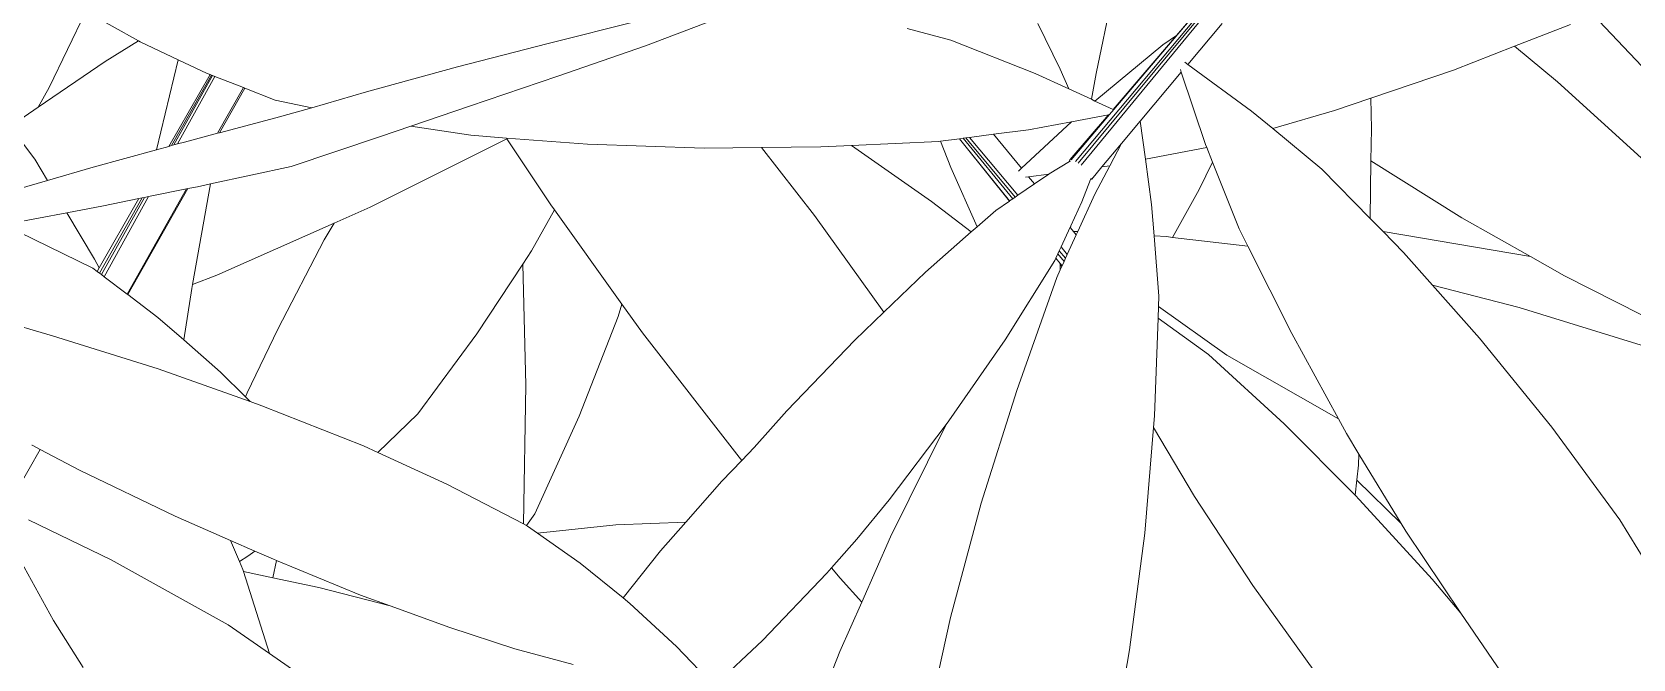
# Model space of a CAD drawing. Header units: millimetres. Extents: x 18 to 174501, y 22 to 24571.
# Drawn here: x 22490.7 to 22676.9, y 4767.7 to 4840.6 of the extents above; entities that cross this region are included whole.
import ezdxf

# ---------------------------------------------------------------- set-up
doc = ezdxf.new("R2010")
doc.units = ezdxf.units.MM
doc.header["$MEASUREMENT"] = 0
doc.layers.add('Edges', color=7, linetype='Continuous', lineweight=18)

# ---------------------------------------------------------------- blocks, each defined once
blk = doc.blocks.new('BAMBOOPLAN')
at = {"layer": 'Edges'}
for p, q in [((7.8331, -0.0306), (7.3374, -1.3646)), ((7.7149, -0.3447), (7.3315, -1.3628)), ((7.6788, -0.439), (7.3262, -1.3617)), ((8.1778, -0.9122), (8.0594, -0.8502)), ((8.0297, -0.8779), (7.9536, -0.9426)), ((7.9536, -0.9426), (7.8705, -1.0133)), ((8.04, -0.9752), (7.9536, -0.9426)), ((8.2206, -1.0525), (8.04, -0.9752)), ((7.8705, -1.0133), (7.7558, -1.1022)), ((7.3114, -1.2123), (7.2889, -1.0424)), ((7.3583, -1.2596), (7.4393, -1.0522)), ((7.4168, -1.1092), (7.4393, -1.0522)), ((7.45, -1.1484), (7.4816, -1.0652)), ((7.3574, -1.2595), (7.4168, -1.1092)), ((7.4168, -1.1092), (7.4003, -1.1312)), ((7.7558, -1.1022), (7.7055, -1.1412)), ((7.7736, -1.1499), (7.7558, -1.1022)), ((7.4003, -1.1312), (7.3242, -1.2562)), ((7.7055, -1.1412), (7.6183, -1.2032)), ((7.2521, -1.2249), (7.1924, -1.1652)), ((7.4063, -1.2632), (7.4441, -1.1638)), ((7.4441, -1.1638), (7.4415, -1.1604)), ((7.5215, -1.2647), (7.4441, -1.1638)), ((7.45, -1.1484), (7.4442, -1.1466)), ((7.5758, -1.1873), (7.45, -1.1484)), ((7.7902, -1.2007), (7.7736, -1.1499)), ((7.6183, -1.2032), (7.5758, -1.1873)), ((7.3176, -1.2555), (7.3114, -1.2123)), ((7.7175, -1.2403), (7.6183, -1.2032)), ((7.964, -1.2409), (7.7902, -1.2007)), ((7.8199, -1.2916), (7.7902, -1.2007)), ((6.9897, -1.2439), (7.0647, -1.2386)), ((7.0647, -1.2386), (7.2154, -1.2451)), ((7.2154, -1.2451), (7.2767, -1.2513)), ((7.2767, -1.2513), (7.2521, -1.2249)), ((7.8199, -1.2916), (7.7175, -1.2403)), ((8.0928, -1.2647), (7.964, -1.2409)), ((6.5884, -1.4133), (6.7651, -1.2652)), ((7.2767, -1.2513), (7.3176, -1.2555)), ((7.2987, -1.3015), (7.353, -1.2705)), ((7.3167, -1.3623), (7.353, -1.2705)), ((7.3176, -1.2555), (7.3242, -1.2562)), ((7.3186, -1.3614), (7.3544, -1.2697)), ((7.3242, -1.2562), (7.3574, -1.2595)), ((7.353, -1.2705), (7.3544, -1.2697)), ((7.3544, -1.2697), (7.3583, -1.2596)), ((7.3574, -1.2595), (7.3583, -1.2596)), ((7.389, -1.3087), (7.4063, -1.2632)), ((7.4352, -1.3203), (7.4063, -1.2632)), ((7.5249, -1.2687), (7.4352, -1.3203)), ((7.5249, -1.2687), (7.5215, -1.2647)), ((7.542, -1.2886), (7.5249, -1.2687)), ((8.0928, -1.2647), (7.8476, -1.3054)), ((8.1566, -1.2764), (8.0928, -1.2647)), ((8.3501, -1.3033), (8.1566, -1.2764)), ((7.2355, -1.3375), (7.2987, -1.3015)), ((7.2987, -1.3015), (7.2453, -1.4017)), ((7.5359, -1.3386), (7.542, -1.2886)), ((7.6201, -1.3792), (7.542, -1.2886)), ((7.8476, -1.3054), (7.8199, -1.2916)), ((7.371, -1.3561), (7.389, -1.3087)), ((7.3826, -1.3503), (7.389, -1.3087)), ((7.4694, -1.3882), (7.4352, -1.3203)), ((7.891, -1.3272), (7.8476, -1.3054)), ((7.9543, -1.3628), (7.891, -1.3272)), ((7.1831, -1.3635), (7.2355, -1.3375)), ((7.3616, -1.3808), (7.371, -1.3561)), ((7.3826, -1.3503), (7.371, -1.3561)), ((7.3745, -1.4028), (7.3826, -1.3503)), ((7.52, -1.4285), (7.5359, -1.3386)), ((8.1028, -1.3509), (7.9543, -1.3628)), ((8.3148, -1.3436), (8.1028, -1.3509)), ((6.5638, -1.3778), (6.434, -1.462)), ((7.1416, -1.3842), (7.1471, -1.3814)), ((7.1471, -1.3814), (7.1831, -1.3635)), ((7.1471, -1.3814), (7.2543, -1.4462)), ((7.2453, -1.4017), (7.1831, -1.3635)), ((7.2916, -1.3957), (7.3172, -1.3653)), ((7.3167, -1.3623), (7.3164, -1.3638)), ((7.3164, -1.3638), (7.3172, -1.3653)), ((7.3172, -1.3653), (7.3185, -1.3638)), ((7.3584, -1.4217), (7.3599, -1.3817)), ((7.3599, -1.3817), (7.36, -1.3798)), ((7.3599, -1.3817), (7.3616, -1.3808)), ((7.6428, -1.4014), (7.6201, -1.3792)), ((8.057, -1.4205), (7.9543, -1.3628)), ((6.966, -1.4578), (7.1008, -1.4044)), ((7.1008, -1.4044), (7.1036, -1.4031)), ((7.1036, -1.4031), (7.1318, -1.389)), ((7.134, -1.4386), (7.1036, -1.4031)), ((7.1318, -1.389), (7.1373, -1.3863)), ((7.1441, -1.3968), (7.1318, -1.389)), ((7.1373, -1.3863), (7.1416, -1.3842)), ((7.1373, -1.3863), (7.2481, -1.4546)), ((7.1416, -1.3842), (7.2509, -1.4508)), ((7.2441, -1.46), (7.1441, -1.3968)), ((7.2444, -1.4596), (7.1441, -1.3968)), ((7.2453, -1.4017), (7.2421, -1.4077)), ((7.2915, -1.3959), (7.2608, -1.4112)), ((7.2741, -1.4194), (7.2915, -1.3959)), ((7.2915, -1.3959), (7.2916, -1.3957)), ((7.368, -1.4708), (7.3745, -1.4028)), ((7.4903, -1.4363), (7.4694, -1.3882)), ((7.6428, -1.4014), (7.52, -1.4285)), ((7.7593, -1.5149), (7.6428, -1.4014)), ((6.5884, -1.4133), (6.467, -1.5082)), ((7.2543, -1.4462), (7.2741, -1.4194)), ((7.2608, -1.4112), (7.2565, -1.4134)), ((7.2741, -1.4194), (7.2608, -1.4112)), ((7.354, -1.4653), (7.3584, -1.4217)), ((7.5104, -1.4306), (7.4903, -1.4363)), ((7.5303, -1.5285), (7.4903, -1.4363)), ((7.52, -1.4285), (7.5104, -1.4306)), ((8.2188, -1.5215), (8.057, -1.4205)), ((6.434, -1.462), (6.3044, -1.5483)), ((6.9185, -1.4766), (6.966, -1.4578)), ((7.1219, -1.5028), (6.966, -1.4578)), ((7.2075, -1.5176), (7.134, -1.4386)), ((7.2277, -1.4821), (7.2441, -1.46)), ((7.2441, -1.46), (7.2444, -1.4596)), ((7.2444, -1.4596), (7.2481, -1.4546)), ((7.2481, -1.4546), (7.2509, -1.4508)), ((7.2509, -1.4508), (7.2543, -1.4462)), ((6.8257, -1.5099), (6.9185, -1.4766)), ((7.2075, -1.5176), (7.2277, -1.4821)), ((7.3501, -1.504), (7.3537, -1.4682)), ((7.3537, -1.4682), (7.354, -1.4653)), ((7.3547, -1.4688), (7.3537, -1.4682)), ((7.3547, -1.4688), (7.354, -1.4653)), ((7.3611, -1.4728), (7.3547, -1.4688)), ((7.368, -1.4708), (7.3611, -1.4728)), ((7.3674, -1.4767), (7.3611, -1.4728)), ((7.364, -1.5125), (7.3674, -1.4767)), ((7.3674, -1.4767), (7.368, -1.4708)), ((6.467, -1.5082), (6.3444, -1.6036)), ((6.7358, -1.5421), (6.8257, -1.5099)), ((6.9456, -1.5883), (6.8257, -1.5099)), ((7.2009, -1.5292), (7.1219, -1.5028)), ((7.3488, -1.5167), (7.3494, -1.5108)), ((7.3494, -1.5108), (7.3501, -1.504)), ((7.3494, -1.5108), (7.3633, -1.5193)), ((7.3501, -1.504), (7.364, -1.5125)), ((7.3633, -1.5193), (7.364, -1.5125)), ((7.8792, -1.624), (7.7593, -1.5149)), ((6.5503, -1.5994), (6.7358, -1.5421)), ((7.1508, -1.6172), (7.2009, -1.5292)), ((7.2009, -1.5292), (7.2075, -1.5176)), ((7.3128, -1.6802), (7.3476, -1.5287)), ((7.3476, -1.5287), (7.348, -1.5245)), ((7.348, -1.5245), (7.3488, -1.5167)), ((7.358, -1.5307), (7.348, -1.5245)), ((7.3488, -1.5167), (7.3628, -1.5253)), ((7.3585, -1.5323), (7.358, -1.5307)), ((7.362, -1.5333), (7.358, -1.5307)), ((7.3619, -1.5344), (7.3585, -1.5323)), ((7.3613, -1.5403), (7.3585, -1.5323)), ((7.36, -1.5546), (7.3613, -1.5403)), ((7.3613, -1.5403), (7.3619, -1.5344)), ((7.3619, -1.5344), (7.362, -1.5333)), ((7.362, -1.5333), (7.3628, -1.5253)), ((7.3628, -1.5253), (7.3633, -1.5193)), ((7.5353, -1.5448), (7.5303, -1.5285)), ((8.376, -1.6298), (8.2188, -1.5215)), ((6.3044, -1.5483), (6.1752, -1.6367)), ((7.3584, -1.754), (7.36, -1.5546)), ((7.6694, -1.5841), (7.5353, -1.5448)), ((7.541, -1.5633), (7.5353, -1.5448)), ((7.6399, -1.5931), (7.541, -1.5633)), ((7.5886, -1.7186), (7.541, -1.5633)), ((7.1071, -1.7026), (6.9456, -1.5883)), ((7.7963, -1.6611), (7.6399, -1.5931)), ((7.8792, -1.624), (7.6694, -1.5841)), ((6.3444, -1.6036), (6.2631, -1.6665)), ((6.4197, -1.6335), (6.5503, -1.5994)), ((7.1071, -1.7026), (7.1508, -1.6172)), ((6.1752, -1.6367), (6.0975, -1.6913)), ((6.4211, -1.6345), (6.2432, -1.8159)), ((6.2631, -1.6665), (6.3625, -1.6484)), ((6.3625, -1.6484), (6.4197, -1.6335)), ((6.4211, -1.6345), (6.4197, -1.6335)), ((6.5257, -1.7146), (6.4211, -1.6345)), ((7.8998, -1.6427), (7.8792, -1.624)), ((7.9305, -1.6682), (7.8998, -1.6427)), ((8.442, -1.6849), (8.376, -1.6298)), ((5.6741, -1.8017), (5.6908, -1.6627)), ((5.6908, -1.6627), (5.7894, -1.6802)), ((6.2631, -1.6665), (6.221, -1.6992)), ((7.9467, -1.735), (7.7963, -1.6611)), ((7.9355, -1.686), (7.9305, -1.6682)), ((8.0345, -1.7544), (7.9305, -1.6682)), ((5.7894, -1.6802), (5.7482, -1.7306)), ((5.7894, -1.6802), (5.7925, -1.6808)), ((5.7925, -1.6808), (5.8616, -1.6883)), ((5.8767, -1.8415), (5.8616, -1.6883)), ((5.8616, -1.6883), (5.9148, -1.6942)), ((5.8942, -1.8295), (5.92, -1.6944)), ((5.9222, -1.6945), (5.8979, -1.8269)), ((5.9244, -1.6946), (5.9012, -1.8247)), ((5.9285, -1.6947), (5.9065, -1.821)), ((5.9148, -1.6942), (5.92, -1.6944)), ((5.92, -1.6944), (5.9222, -1.6945)), ((5.9222, -1.6945), (5.9244, -1.6946)), ((5.9244, -1.6946), (5.9285, -1.6947)), ((5.9285, -1.6947), (5.9792, -1.6968)), ((5.9636, -1.7826), (5.9792, -1.6968)), ((5.9664, -1.7807), (5.982, -1.697)), ((5.9792, -1.6968), (5.982, -1.697)), ((5.982, -1.697), (6.0361, -1.6992)), ((6.0361, -1.6992), (6.0975, -1.6913)), ((6.0975, -1.6913), (6.0469, -1.7269)), ((6.221, -1.6992), (6.097, -1.7948)), ((7.2683, -1.8384), (7.3128, -1.6802)), ((7.9409, -1.7099), (7.9355, -1.686)), ((6.0469, -1.7269), (5.9664, -1.7807)), ((6.5205, -1.7972), (6.5341, -1.7205)), ((6.5341, -1.7205), (6.5257, -1.7146)), ((6.6914, -1.832), (6.5341, -1.7205)), ((7.0766, -1.7622), (7.1071, -1.7026)), ((7.5935, -1.7378), (7.5886, -1.7186)), ((7.9413, -1.7101), (7.9409, -1.7099)), ((7.9467, -1.735), (7.9409, -1.7099)), ((8.0345, -1.7544), (7.9413, -1.7101)), ((5.7482, -1.7306), (5.6677, -1.8387)), ((7.3636, -1.9504), (7.3584, -1.754)), ((7.6949, -1.8239), (7.5935, -1.7378)), ((7.6368, -1.9084), (7.5935, -1.7378)), ((7.9563, -1.7398), (7.9467, -1.735)), ((8.1133, -1.8251), (7.9563, -1.7398)), ((8.0459, -1.764), (8.0345, -1.7544)), ((5.9664, -1.7807), (5.9636, -1.7826)), ((7.0082, -1.9104), (7.0766, -1.7622)), ((8.1768, -1.863), (8.0459, -1.764)), ((5.6677, -1.8387), (5.6741, -1.8017)), ((5.9636, -1.7826), (5.9161, -1.8144)), ((6.097, -1.7948), (5.9798, -1.866)), ((6.5139, -1.8229), (6.5205, -1.7972)), ((5.8942, -1.8295), (5.8767, -1.8415)), ((5.8979, -1.8269), (5.8942, -1.8295)), ((5.9012, -1.8247), (5.8979, -1.8269)), ((5.9065, -1.821), (5.9012, -1.8247)), ((5.9161, -1.8144), (5.9065, -1.821)), ((6.2432, -1.8159), (6.1952, -1.8606)), ((6.4795, -1.9573), (6.5139, -1.8229)), ((6.5844, -2.0116), (6.5139, -1.8229)), ((6.6924, -1.8536), (6.6914, -1.832)), ((6.7392, -1.8658), (6.6914, -1.832)), ((7.8348, -1.9321), (7.6949, -1.8239)), ((8.1768, -1.863), (8.1133, -1.8251)), ((5.6677, -1.8387), (5.6338, -1.8842)), ((5.8767, -1.8415), (5.7867, -1.9034)), ((6.1952, -1.8606), (6.0393, -2.0058)), ((6.1889, -1.892), (6.1952, -1.8606)), ((6.685, -2.0315), (6.6924, -1.8536)), ((7.2174, -1.995), (7.2661, -1.8453)), ((7.2397, -2.0521), (7.2661, -1.8453)), ((7.2661, -1.8453), (7.2683, -1.8384)), ((5.6903, -1.9223), (5.6338, -1.8842)), ((5.9447, -1.887), (5.8893, -1.9197)), ((5.9089, -2.0845), (5.9447, -1.887)), ((5.91, -2.0849), (5.947, -1.8857)), ((5.947, -1.8857), (5.9447, -1.887)), ((5.9608, -1.8775), (5.947, -1.8857)), ((5.9798, -1.866), (5.9608, -1.8775)), ((6.0061, -2.0339), (5.9798, -1.866)), ((6.9584, -2.0092), (6.7392, -1.8658)), ((8.1974, -1.8785), (8.1768, -1.863)), ((8.3291, -1.9761), (8.1974, -1.8785)), ((5.7867, -1.9034), (5.7221, -1.9491)), ((6.1643, -2.0577), (6.1889, -1.892)), ((6.977, -1.9859), (7.0082, -1.9104)), ((7.6765, -2.1005), (7.6368, -1.9084)), ((5.7221, -1.9491), (5.6903, -1.9223)), ((5.8754, -1.928), (5.8239, -1.9584)), ((5.8505, -2.0582), (5.8754, -1.928)), ((5.8799, -1.9253), (5.854, -2.0665)), ((5.8837, -1.9231), (5.8579, -2.0677)), ((5.8893, -1.9197), (5.8633, -2.0695)), ((5.8799, -1.9253), (5.8754, -1.928)), ((5.8837, -1.9231), (5.8799, -1.9253)), ((5.8893, -1.9197), (5.8837, -1.9231)), ((7.9792, -2.0347), (7.8348, -1.9321)), ((5.5997, -2.0356), (5.7221, -1.9491)), ((5.8239, -1.9584), (5.77, -1.9894)), ((6.4302, -2.115), (6.4795, -1.9573)), ((7.3775, -2.1464), (7.3636, -1.9504)), ((5.77, -1.9894), (5.6867, -2.0371)), ((5.8387, -2.0472), (5.77, -1.9894)), ((6.9645, -2.0128), (6.977, -1.9859)), ((7.1881, -2.0741), (7.2174, -1.995)), ((6.0393, -2.0058), (6.0061, -2.0339)), ((6.6561, -2.2309), (6.5844, -2.0116)), ((6.9446, -2.0561), (6.9645, -2.0128)), ((6.9645, -2.0128), (6.9584, -2.0092)), ((5.8407, -2.0621), (5.6779, -2.0421)), ((5.8505, -2.0582), (5.8387, -2.0472)), ((6.0072, -2.0406), (6.0061, -2.0339)), ((6.0225, -2.1258), (6.0072, -2.0406)), ((6.6682, -2.209), (6.685, -2.0315)), ((5.8493, -2.0649), (5.8407, -2.0621)), ((5.8493, -2.0649), (5.8505, -2.0582)), ((5.854, -2.0665), (5.8493, -2.0649)), ((5.8579, -2.0677), (5.854, -2.0665)), ((5.8633, -2.0695), (5.8579, -2.0677)), ((5.9089, -2.0845), (5.8633, -2.0695)), ((6.1509, -2.1748), (6.1643, -2.0577)), ((6.9101, -2.14), (6.9446, -2.0561)), ((7.1639, -2.133), (7.1881, -2.0741)), ((7.2296, -2.1703), (7.2397, -2.0521)), ((5.91, -2.0849), (5.9089, -2.0845)), ((5.9697, -2.1044), (5.91, -2.0849)), ((7.6879, -2.1718), (7.6765, -2.1005)), ((6.0225, -2.1258), (5.9697, -2.1044)), ((6.0977, -2.1563), (6.0225, -2.1258)), ((6.3881, -2.1974), (6.4302, -2.115)), ((6.9101, -2.14), (6.8018, -2.1822)), ((6.8858, -2.199), (6.9101, -2.14)), ((7.0946, -2.2844), (7.1594, -2.1439)), ((7.1594, -2.1439), (7.1639, -2.133)), ((7.1829, -2.1444), (7.1639, -2.133)), ((7.2296, -2.1703), (7.1829, -2.1444)), ((7.4001, -2.3416), (7.3775, -2.1464)), ((6.1506, -2.1819), (6.0977, -2.1563)), ((6.1506, -2.1819), (6.1509, -2.1748)), ((7.2219, -2.2601), (7.2296, -2.1703)), ((5.8138, -2.1904), (5.6282, -2.1995)), ((5.9979, -2.1854), (5.8138, -2.1904)), ((6.1605, -2.1867), (5.9979, -2.1854)), ((6.1605, -2.1867), (6.1506, -2.1819)), ((6.1808, -2.1869), (6.1605, -2.1867)), ((6.362, -2.1948), (6.1808, -2.1869)), ((6.3881, -2.1974), (6.362, -2.1948)), ((6.514, -2.2102), (6.3881, -2.1974)), ((6.8018, -2.1822), (6.6832, -2.2377)), ((6.8528, -2.2933), (6.8858, -2.199)), ((6.6561, -2.2309), (6.514, -2.2102)), ((6.6615, -2.2317), (6.6561, -2.2309)), ((6.6615, -2.2317), (6.6682, -2.209)), ((6.6634, -2.232), (6.6615, -2.2317)), ((6.6832, -2.2377), (6.6634, -2.232)), ((6.7663, -2.262), (6.6832, -2.2377)), ((7.2157, -2.4127), (7.2219, -2.2601)), ((6.8528, -2.2933), (6.7663, -2.262)), ((7.0433, -2.3819), (7.0946, -2.2844)), ((6.8662, -2.2981), (6.8528, -2.2933)), ((6.963, -2.3404), (6.8662, -2.2981)), ((7.0433, -2.3819), (6.963, -2.3404)), ((5.8413, -2.3735), (5.8411, -2.3735)), ((5.8561, -2.3758), (5.8413, -2.3735)), ((5.8429, -2.4486), (5.8561, -2.3758)), ((5.9293, -2.3872), (5.8561, -2.3758)), ((6.1047, -2.4077), (5.9293, -2.3872)), ((6.2046, -2.4156), (6.1047, -2.4077)), ((6.2303, -2.4442), (6.2046, -2.4156)), ((6.2489, -2.4191), (6.2046, -2.4156)), ((6.2406, -2.4312), (6.2489, -2.4191)), ((6.2827, -2.4218), (6.2489, -2.4191)), ((6.2303, -2.4442), (6.2406, -2.4312)), ((6.2397, -2.4547), (6.2303, -2.4442)), ((6.2876, -2.4221), (6.2827, -2.4218)), ((6.2916, -2.4513), (6.2876, -2.4221)), ((6.4388, -2.431), (6.2876, -2.4221)), ((6.3688, -2.4416), (6.2916, -2.4513)), ((6.4908, -2.4319), (6.3688, -2.4416)), ((6.4908, -2.4319), (6.4388, -2.431)), ((6.5968, -2.4338), (6.4908, -2.4319)), ((6.7101, -2.4321), (6.5968, -2.4338)), ((6.8102, -2.425), (6.7101, -2.4321)), ((6.2418, -2.4575), (6.2397, -2.4547)), ((6.2916, -2.4513), (6.2418, -2.4575)), ((6.3275, -2.5724), (6.2418, -2.4575)), ((6.0278, -2.5109), (5.876, -2.4928)), ((5.9702, -2.6376), (5.8387, -2.5186)), ((6.2468, -2.5499), (6.0278, -2.5109)), ((6.3275, -2.5724), (6.2468, -2.5499)), ((6.5217, -2.6267), (6.3275, -2.5724)), ((6.042, -2.6955), (5.9702, -2.6376))]:
    blk.add_line(p, q, dxfattribs=at)

msp = doc.modelspace()

# ---------------------------------------------------------------- block references
at = {"xscale": 69.97983938875464, "yscale": 69.97983938875464, "zscale": 69.97983938875464, "rotation": 340.9588725647666}
msp.add_blockref('BAMBOOPLAN', (22158.48, 5082.93), dxfattribs=at)

doc.saveas('drawing.dxf')
